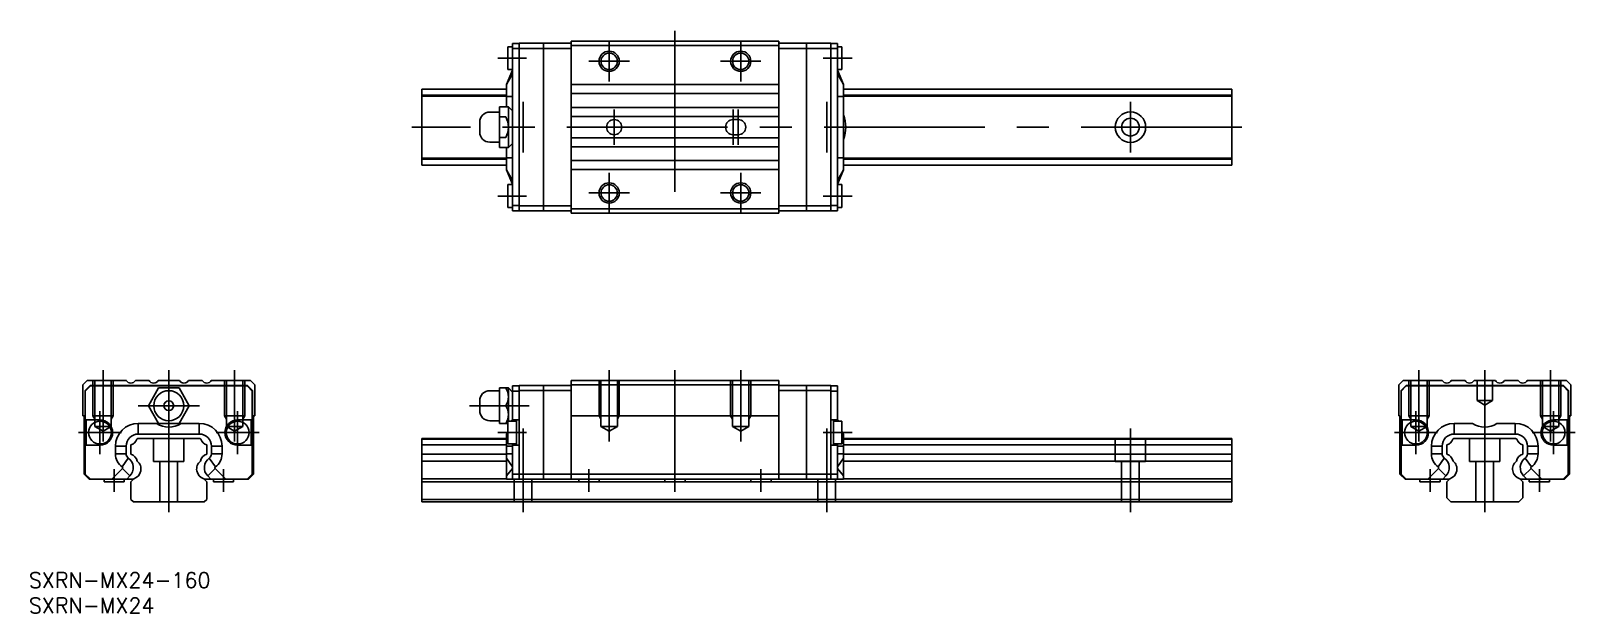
# Model space of a CAD drawing. Extents: x -27 to 278, y -22 to 93.
import ezdxf

# ---------------------------------------------------------------- set-up
doc = ezdxf.new("R2010")
doc.units = 0
doc.linetypes.add('CENTER', pattern=[50.8, 31.75, -6.35, 6.35, -6.35])
doc.linetypes.add('DASHED', pattern=[19.05, 12.7, -6.35])
doc.layers.get('0').update_dxf_attribs({"linetype": 'CONTINUOUS'})
doc.layers.add('CENTER', color=1, linetype='CENTER')
doc.styles.get("Standard").update_dxf_attribs({"font": 'txt.shx', "height": 3, "bigfont": 'bigfont.shx'})

msp = doc.modelspace()

# ---------------------------------------------------------------- linework, layer by layer
at = {"color": 7, "linetype": 'CONTINUOUS'}
for p, q in [((67, 89.85), (67.9, 89.85)), ((67, 85.35), (67, 89.85)), ((67.9, 90.5), (67.9, 57.5)), ((67.9, 90.5), (69.2, 90.5)), ((67.9, 89.5), (69.2, 89.5)), ((69.2, 57.45), (69.2, 90.55)), ((69.2, 90.55), (79.5, 90.55)), ((69.2, 89.55), (79.5, 89.55)), ((74, 57.45), (74, 90.55)), ((79.5, 91), (79.5, 57)), ((79.5, 91), (120.5, 91)), ((79.5, 90.15), (120.5, 90.15)), ((120.5, 57), (120.5, 91)), ((130.8, 90.55), (120.5, 90.55)), ((130.8, 89.55), (120.5, 89.55)), ((126, 57.45), (126, 90.55)), ((130.8, 57.45), (130.8, 90.55)), ((132.1, 90.5), (130.8, 90.5)), ((132.1, 89.5), (130.8, 89.5)), ((132.1, 90.5), (132.1, 57.5)), ((133, 89.85), (132.1, 89.85)), ((133, 85.35), (133, 89.85)), ((66.7, 82.43), (67.9, 85.28)), ((66.7, 82.43), (67.9, 84.53)), ((66.7, 82.43), (66.7, 78.04)), ((67, 85.35), (67.9, 85.35)), ((79.5, 82.39), (120.5, 82.39)), ((133, 85.35), (132.1, 85.35)), ((133.3, 82.43), (132.1, 85.28)), ((133.3, 82.43), (132.1, 84.53)), ((133.3, 82.43), (133.3, 65.57)), ((50, 66.5), (50, 81.5)), ((50, 81.5), (66.7, 81.5)), ((50, 80.32), (66.7, 80.32)), ((50, 80.1), (66.7, 80.1)), ((66.7, 80.03), (67.9, 80.03)), ((79.5, 80.61), (120.5, 80.61)), ((133.3, 80.03), (132.1, 80.03)), ((133.3, 81.5), (210, 81.5)), ((133.3, 80.32), (210, 80.32)), ((133.3, 80.1), (210, 80.1)), ((210, 66.5), (210, 81.5)), ((63.42, 76.97), (65.35, 76.97)), ((65.35, 78.04), (65.35, 69.96)), ((65.35, 78.04), (67.1, 78.04)), ((67.1, 78.04), (67.9, 77.24)), ((67.1, 78.04), (67.1, 69.96)), ((79.5, 77.89), (120.5, 77.89)), ((61.42, 74.97), (61.42, 73.03)), ((65.35, 76.02), (66.56, 76.02)), ((79.5, 76.11), (120.5, 76.11)), ((111.5, 75.5), (112.5, 75.5)), ((63.42, 71.03), (65.35, 71.03)), ((65.35, 71.98), (66.56, 71.98)), ((67.1, 69.96), (67.9, 70.76)), ((79.5, 71.89), (120.5, 71.89)), ((111.5, 72.5), (112.5, 72.5)), ((50, 67.9), (66.7, 67.9)), ((50, 67.68), (66.7, 67.68)), ((65.35, 69.96), (67.1, 69.96)), ((66.7, 69.96), (66.7, 65.57)), ((66.7, 67.97), (67.9, 67.97)), ((79.5, 70.11), (120.5, 70.11)), ((79.5, 67.39), (120.5, 67.39)), ((133.3, 67.97), (132.1, 67.97)), ((133.3, 67.9), (210, 67.9)), ((133.3, 67.68), (210, 67.68)), ((50, 66.5), (66.7, 66.5)), ((66.7, 65.57), (67.9, 62.72)), ((66.7, 65.57), (67.9, 63.47)), ((79.5, 65.61), (120.5, 65.61)), ((133.3, 65.57), (132.1, 62.72)), ((133.3, 65.57), (132.1, 63.47)), ((133.3, 66.5), (210, 66.5)), ((67, 62.65), (67.9, 62.65)), ((67, 58.15), (67, 62.65)), ((133, 62.65), (132.1, 62.65)), ((133, 58.15), (133, 62.65)), ((67, 58.15), (67.9, 58.15)), ((67.9, 58.5), (69.2, 58.5)), ((69.2, 58.45), (79.5, 58.45)), ((130.8, 58.45), (120.5, 58.45)), ((132.1, 58.5), (130.8, 58.5)), ((133, 58.15), (132.1, 58.15)), ((67.9, 57.5), (69.2, 57.5)), ((69.2, 57.45), (79.5, 57.45)), ((79.5, 57.85), (120.5, 57.85)), ((79.5, 57), (120.5, 57)), ((130.8, 57.45), (120.5, 57.45)), ((132.1, 57.5), (130.8, 57.5)), ((-17, 23.15), (-16.15, 24)), ((-17, 23.15), (-17, 17)), ((-16.55, 22), (-15.55, 23)), ((-16.55, 5.5), (-16.55, 22)), ((-16.5, 21.9), (-15.5, 22.9)), ((-16.5, 16.2), (-16.5, 21.9)), ((-16.15, 24), (-8.39, 24)), ((-15.55, 23), (15.55, 23)), ((-15.5, 22.9), (15.5, 22.9)), ((-6.61, 24), (-3.89, 24)), ((-2.02, 22.5), (-4.04, 19)), ((-2.11, 24), (2.11, 24)), ((2.02, 22.5), (-2.02, 22.5)), ((4.04, 19), (2.02, 22.5)), ((6.61, 24), (3.89, 24)), ((16.15, 24), (8.39, 24)), ((16.5, 21.9), (15.5, 22.9)), ((16.55, 22), (15.55, 23)), ((17, 23.15), (16.15, 24)), ((16.5, 16.2), (16.5, 21.9)), ((16.55, 5.5), (16.55, 22)), ((17, 23.15), (17, 17)), ((63.42, 21.97), (65.35, 21.97)), ((65.35, 22.5), (65.35, 15.5)), ((65.35, 22.5), (67.1, 22.5)), ((67.1, 22.5), (67.9, 21.7)), ((67.1, 22.5), (67.1, 15.95)), ((67.9, 22.9), (69.2, 22.9)), ((67.9, 22.9), (67.9, 15.95)), ((67.9, 21.9), (69.2, 21.9)), ((69.2, 23), (79.5, 23)), ((69.2, 23), (69.2, 4.5)), ((79.5, 22), (69.2, 22)), ((74, 23), (74, 4.5)), ((79.5, 24), (120.5, 24)), ((79.5, 24), (79.5, 4.5)), ((79.5, 23.15), (120.5, 23.15)), ((120.5, 24), (120.5, 4.5)), ((130.8, 23), (120.5, 23)), ((120.5, 22), (130.8, 22)), ((126, 23), (126, 4.5)), ((130.8, 23), (130.8, 4.5)), ((132.1, 22.9), (130.8, 22.9)), ((132.1, 21.9), (130.8, 21.9)), ((132.1, 22.9), (132.1, 15.95)), ((243, 23.15), (243.85, 24)), ((243, 23.15), (243, 17)), ((243.45, 22), (244.45, 23)), ((243.45, 5.5), (243.45, 22)), ((243.5, 21.9), (244.5, 22.9)), ((243.5, 16.2), (243.5, 21.9)), ((243.85, 24), (251.61, 24)), ((275.55, 23), (244.45, 23)), ((275.5, 22.9), (244.5, 22.9)), ((253.39, 24), (256.11, 24)), ((262.11, 24), (257.89, 24)), ((266.61, 24), (263.89, 24)), ((276.15, 24), (268.39, 24)), ((276.5, 21.9), (275.5, 22.9)), ((276.55, 22), (275.55, 23)), ((277, 23.15), (276.15, 24)), ((276.5, 16.2), (276.5, 21.9)), ((276.55, 5.5), (276.55, 22)), ((277, 23.15), (277, 17)), ((-4.04, 19), (-2.02, 15.5)), ((2.02, 15.5), (4.04, 19)), ((61.42, 19.97), (61.42, 18.03)), ((65.35, 19), (66.56, 19)), ((-16.75, 17), (-17, 17)), ((-16.75, 17), (-16.75, 5.5)), ((-13.6, 16.2), (-16.5, 16.2)), ((-16.3, 11.2), (-16.3, 16.2)), ((-6.03, 15.5), (-2.41, 15.5)), ((-6.03, 15.5), (-6.03, 13.4)), ((-2.02, 15.5), (2.02, 15.5)), ((0, 15.5), (0, 12.5)), ((6.03, 15.5), (2.41, 15.5)), ((6.03, 15.5), (6.03, 13.4)), ((13.6, 16.2), (16.5, 16.2)), ((16.3, 11.2), (16.3, 16.2)), ((16.75, 17), (16.75, 5.5)), ((16.75, 17), (17, 17)), ((63.42, 16.03), (65.35, 16.03)), ((65.35, 15.5), (67, 15.5)), ((68.7, 15.95), (67, 15.95)), ((67, 15.95), (67, 11.45)), ((67.55, 15.95), (67.9, 16.3)), ((67.9, 16.2), (69.2, 16.2)), ((68.7, 16.2), (68.7, 11.2)), ((79.5, 17), (120.5, 17)), ((132.1, 16.2), (130.8, 16.2)), ((131.3, 16.2), (131.3, 11.2)), ((131.3, 15.95), (133, 15.95)), ((132.45, 15.95), (132.1, 16.3)), ((133, 15.95), (133, 11.45)), ((243.25, 17), (243, 17)), ((243.25, 17), (243.25, 5.5)), ((246.4, 16.2), (243.5, 16.2)), ((243.7, 11.2), (243.7, 16.2)), ((253.97, 15.5), (253.97, 13.4)), ((253.97, 15.5), (257.59, 15.5)), ((266.03, 15.5), (262.41, 15.5)), ((266.03, 15.5), (266.03, 13.4)), ((273.6, 16.2), (276.5, 16.2)), ((276.3, 11.2), (276.3, 16.2)), ((276.75, 17), (276.75, 5.5)), ((276.75, 17), (277, 17)), ((-6.1, 12.5), (-6.32, 12.37)), ((-6.1, 12.5), (6.1, 12.5)), ((-6.03, 13.4), (6.03, 13.4)), ((6.1, 12.5), (6.32, 12.37)), ((50, 0), (50, 12.5)), ((50, 12.5), (66.7, 12.5)), ((50, 12.37), (66.7, 12.37)), ((66.7, 13.4), (67, 13.93)), ((66.7, 4.5), (66.7, 13.4)), ((133.3, 13.4), (133, 13.93)), ((133.3, 4.5), (133.3, 13.4)), ((133.3, 12.5), (210, 12.5)), ((133.3, 12.37), (210, 12.37)), ((210, 0), (210, 12.5)), ((253.9, 12.5), (253.68, 12.37)), ((266.1, 12.5), (253.9, 12.5)), ((266.03, 13.4), (253.97, 13.4)), ((266.1, 12.5), (266.32, 12.37)), ((-13.6, 11.2), (-16.5, 11.2)), ((-16.5, 11.2), (-16.5, 5.5)), ((-10.53, 11), (-10.53, 9.47)), ((-10.53, 11), (-8.43, 11)), ((-10.53, 9.47), (-8.43, 9.47)), ((-8.43, 11), (-8.43, 9.47)), ((-7.5, 9.41), (-7.5, 11.29)), ((7.5, 9.41), (7.5, 11.29)), ((8.43, 11), (8.43, 9.47)), ((10.53, 11), (8.43, 11)), ((10.53, 9.47), (8.43, 9.47)), ((10.53, 11), (10.53, 9.47)), ((13.6, 11.2), (16.5, 11.2)), ((16.5, 11.2), (16.5, 5.5)), ((50, 11.29), (66.7, 11.29)), ((50, 9.41), (66.7, 9.41)), ((66.7, 11), (67.9, 11)), ((67.9, 9.47), (66.7, 9.47)), ((68.7, 11.45), (67, 11.45)), ((67.9, 4.5), (67.9, 11.45)), ((67.9, 11.2), (69.2, 11.2)), ((132.1, 11.2), (130.8, 11.2)), ((131.3, 11.45), (133, 11.45)), ((132.1, 4.5), (132.1, 11.45)), ((133.3, 11), (132.1, 11)), ((132.1, 9.47), (133.3, 9.47)), ((133.3, 11.29), (210, 11.29)), ((133.3, 9.41), (210, 9.41)), ((243.5, 11.2), (243.5, 5.5)), ((246.4, 11.2), (243.5, 11.2)), ((249.47, 11), (249.47, 9.47)), ((249.47, 11), (251.57, 11)), ((249.47, 9.47), (251.57, 9.47)), ((251.57, 11), (251.57, 9.47)), ((252.5, 9.41), (252.5, 11.29)), ((267.5, 9.41), (267.5, 11.29)), ((268.43, 11), (268.43, 9.47)), ((270.53, 11), (268.43, 11)), ((270.53, 9.47), (268.43, 9.47)), ((270.53, 11), (270.53, 9.47)), ((273.6, 11.2), (276.5, 11.2)), ((276.5, 11.2), (276.5, 5.5)), ((-11.28, 4.5), (-9.17, 6.62)), ((-9.2, 6.92), (-8, 8.65)), ((-9.17, 6.62), (-7.68, 5.13)), ((9.17, 6.62), (7.68, 5.13)), ((9.2, 6.92), (8, 8.65)), ((11.28, 4.5), (9.17, 6.62)), ((50, 8.07), (66.7, 8.07)), ((67.9, 6.92), (66.7, 8.65)), ((66.7, 5.13), (67.9, 6.62)), ((132.1, 6.92), (133.3, 8.65)), ((133.3, 5.13), (132.1, 6.62)), ((133.3, 8.07), (210, 8.07)), ((248.72, 4.5), (250.83, 6.62)), ((250.8, 6.92), (252, 8.65)), ((250.83, 6.62), (252.32, 5.13)), ((269.17, 6.62), (267.68, 5.13)), ((269.2, 6.92), (268, 8.65)), ((271.28, 4.5), (269.17, 6.62)), ((-15.75, 4.5), (-16.75, 5.5)), ((-15.55, 4.5), (-16.55, 5.5)), ((-15.5, 4.5), (-16.5, 5.5)), ((-7, 4.5), (-15.75, 4.5)), ((-12.8, 4), (-12.8, 4.5)), ((-8.8, 4), (-12.8, 4)), ((-8.8, 4), (-8.8, 4.5)), ((-8.31, 4.5), (-7.68, 5.13)), ((-7.5, 4), (-6.91, 4.59)), ((-7.5, 0.5), (-7.5, 4)), ((7.5, 4), (6.91, 4.59)), ((7, 4.5), (15.75, 4.5)), ((7.5, 0.5), (7.5, 4)), ((8.31, 4.5), (7.68, 5.13)), ((8.8, 4), (8.8, 4.5)), ((8.8, 4), (12.8, 4)), ((12.8, 4), (12.8, 4.5)), ((15.5, 4.5), (16.5, 5.5)), ((15.55, 4.5), (16.55, 5.5)), ((15.75, 4.5), (16.75, 5.5)), ((50, 4.59), (66.7, 4.59)), ((50, 4), (210, 4)), ((66.7, 4.5), (133.3, 4.5)), ((67.9, 5.5), (132.1, 5.5)), ((81, 4), (81, 4.5)), ((85, 4), (85, 4.5)), ((98, 4), (98, 4.5)), ((102, 4), (102, 4.5)), ((115, 4), (115, 4.5)), ((119, 4), (119, 4.5)), ((133.3, 4.59), (210, 4.59)), ((244.25, 4.5), (243.25, 5.5)), ((244.45, 4.5), (243.45, 5.5)), ((244.5, 4.5), (243.5, 5.5)), ((253, 4.5), (244.25, 4.5)), ((247.2, 4), (247.2, 4.5)), ((251.2, 4), (247.2, 4)), ((251.2, 4), (251.2, 4.5)), ((251.69, 4.5), (252.32, 5.13)), ((252.5, 4), (253.09, 4.59)), ((252.5, 0.8), (252.5, 4)), ((267.5, 4), (266.91, 4.59)), ((267, 4.5), (275.75, 4.5)), ((267.5, 0.8), (267.5, 4)), ((268.31, 4.5), (267.68, 5.13)), ((268.8, 4), (268.8, 4.5)), ((268.8, 4), (272.8, 4)), ((272.8, 4), (272.8, 4.5)), ((275.5, 4.5), (276.5, 5.5)), ((275.55, 4.5), (276.55, 5.5)), ((275.75, 4.5), (276.75, 5.5)), ((-7, 0), (-7.5, 0.5)), ((-7, 0), (7, 0)), ((7.5, 0.5), (7, 0)), ((50, 0.5), (210, 0.5)), ((50, 0), (210, 0)), ((253.3, 0), (252.5, 0.8)), ((266.7, 0), (253.3, 0)), ((266.7, 0), (267.5, 0.8))]:
    msp.add_line(p, q, dxfattribs=at)
at = {"color": 3, "linetype": 'DASHED'}
for p, q in [((-15, 24), (-15, 17)), ((-14.62, 24), (-14.62, 14.9)), ((-11.38, 24), (-11.38, 14.9)), ((-11, 24), (-11, 17)), ((11, 24), (11, 17)), ((11.38, 24), (11.38, 14.9)), ((14.62, 24), (14.62, 14.9)), ((15, 24), (15, 17)), ((85, 24), (85, 17)), ((85.38, 24), (85.38, 14.9)), ((88.62, 24), (88.62, 14.9)), ((89, 24), (89, 17)), ((111, 24), (111, 17)), ((111.38, 24), (111.38, 14.9)), ((114.62, 24), (114.62, 14.9)), ((115, 24), (115, 17)), ((245, 24), (245, 17)), ((245.38, 24), (245.38, 14.9)), ((248.62, 24), (248.62, 14.9)), ((249, 24), (249, 17)), ((258.5, 20), (258.5, 24)), ((261.5, 20), (261.5, 24)), ((271, 24), (271, 17)), ((271.38, 24), (271.38, 14.9)), ((274.62, 24), (274.62, 14.9)), ((275, 24), (275, 17)), ((261.5, 20), (258.5, 20)), ((258.5, 20), (260, 19.13)), ((261.5, 20), (260, 19.13)), ((-15, 17), (-14.62, 16.34)), ((-15, 17), (-11, 17)), ((-11, 17), (-11.38, 16.34)), ((11, 17), (11.38, 16.34)), ((11, 17), (15, 17)), ((15, 17), (14.62, 16.34)), ((85, 17), (85.38, 16.34)), ((89, 17), (88.62, 16.34)), ((111, 17), (111.38, 16.34)), ((115, 17), (114.62, 16.34)), ((245, 17), (245.38, 16.34)), ((249, 17), (245, 17)), ((249, 17), (248.62, 16.34)), ((271, 17), (271.38, 16.34)), ((275, 17), (271, 17)), ((275, 17), (274.62, 16.34)), ((-14.62, 14.9), (-13, 13.96)), ((-14.62, 14.9), (-11.38, 14.9)), ((-11.38, 14.9), (-13, 13.96)), ((-3, 8), (-3, 12.5)), ((3, 8), (3, 12.5)), ((11.38, 14.9), (13, 13.96)), ((11.38, 14.9), (14.62, 14.9)), ((14.62, 14.9), (13, 13.96)), ((85.38, 14.9), (88.62, 14.9)), ((85.38, 14.9), (87, 13.96)), ((88.62, 14.9), (87, 13.96)), ((111.38, 14.9), (114.62, 14.9)), ((111.38, 14.9), (113, 13.96)), ((114.62, 14.9), (113, 13.96)), ((187, 8), (187, 12.5)), ((193, 8), (193, 12.5)), ((245.38, 14.9), (247, 13.96)), ((248.62, 14.9), (245.38, 14.9)), ((248.62, 14.9), (247, 13.96)), ((257, 8), (257, 12.5)), ((263, 8), (263, 12.5)), ((271.38, 14.9), (273, 13.96)), ((274.62, 14.9), (271.38, 14.9)), ((274.62, 14.9), (273, 13.96)), ((-3, 8), (3, 8)), ((-1.75, 0), (-1.75, 8)), ((1.75, 0), (1.75, 8)), ((187, 8), (193, 8)), ((188.25, 0), (188.25, 8)), ((191.75, 0), (191.75, 8)), ((263, 8), (257, 8)), ((258.25, 0), (258.25, 8)), ((261.75, 0), (261.75, 8)), ((68.25, 0), (68.25, 4.5)), ((71.75, 0), (71.75, 4.5)), ((128.25, 0), (128.25, 4.5)), ((131.75, 0), (131.75, 4.5))]:
    msp.add_line(p, q, dxfattribs=at)
at = {"color": 3, "linetype": 'CONTINUOUS'}
for centre in [(87, 87), (113, 87), (87, 61), (113, 61)]:
    msp.add_circle(centre, 2, dxfattribs=at)
at = {"color": 7, "linetype": 'CONTINUOUS'}
for centre, radius in [((87, 87), 1.62), ((113, 87), 1.62), ((190, 74), 3), ((88, 74), 1.5), ((190, 74), 1.75), ((87, 61), 1.62), ((113, 61), 1.62), ((0, 19), 2.97), ((0, 19), 0.97), ((-13.6, 13.7), 2.25), ((13.6, 13.7), 2.25), ((246.4, 13.7), 2.25), ((273.6, 13.7), 2.25)]:
    msp.add_circle(centre, radius, dxfattribs=at)
for centre, radius, start, end in [((63.42, 74.97), 2, 90, 180), ((127.07, 74), 6.68, 338.8547, 21.1453), ((63.06, 74), 4.04, 330.0138, 29.9862), ((111.5, 74), 1.5, 90, 270), ((112.5, 74), 1.5, 270, 90), ((63.42, 73.03), 2, 180, 270), ((-7.5, 24.45), 1, 206.7437, 333.2563), ((-3, 24.45), 1, 206.7437, 333.2563), ((3, 24.45), 1, 206.7437, 333.2563), ((7.5, 24.45), 1, 206.7437, 333.2563), ((63.42, 19.97), 2, 90, 180), ((64, 20.75), 3.1, 325.6313, 34.3687), ((252.5, 24.45), 1, 206.7437, 333.2563), ((257, 24.45), 1, 206.7437, 333.2563), ((263, 24.45), 1, 206.7437, 333.2563), ((267.5, 24.45), 1, 206.7437, 333.2563), ((64, 17.25), 3.1, 325.6313, 34.3687), ((-13.6, 13.7), 2.5, 270, 90), ((-6.03, 11), 4.5, 90, 180), ((0, 19), 4.25, 235.4397, 304.5603), ((6.03, 11), 4.5, 0, 90), ((13.6, 13.7), 2.5, 90, 270), ((63.42, 18.03), 2, 180, 270), ((246.4, 13.7), 2.5, 270, 90), ((253.97, 11), 4.5, 90, 180), ((260, 19), 4.25, 235.4397, 304.5603), ((266.03, 11), 4.5, 0, 90), ((273.6, 13.7), 2.5, 90, 270), ((-6.03, 11), 2.4, 90, 180), ((-7.93, 12.93), 1.7, 284.6516, 340.7742), ((6.03, 11), 2.4, 0, 90), ((7.93, 12.93), 1.7, 199.2258, 255.3484), ((253.97, 11), 2.4, 90, 180), ((252.07, 12.93), 1.7, 284.6516, 340.7742), ((266.03, 11), 2.4, 0, 90), ((267.93, 12.93), 1.7, 199.2258, 255.3484), ((-7.43, 9.47), 3.1, 180, 235.2732), ((-7.43, 9.47), 1, 180, 235.2732), ((-7.93, 7.77), 1.7, 10.0277, 75.3484), ((7.93, 7.77), 1.7, 104.6516, 169.9723), ((7.43, 9.47), 1, 304.7268, 0), ((7.43, 9.47), 3.1, 304.7268, 0), ((252.57, 9.47), 3.1, 180, 235.2732), ((252.57, 9.47), 1, 180, 235.2732), ((252.07, 7.77), 1.7, 10.0277, 75.3484), ((267.93, 7.77), 1.7, 104.6516, 169.9723), ((267.43, 9.47), 1, 304.7268, 0), ((267.43, 9.47), 3.1, 304.7268, 0), ((-9.31, 6.76), 0.2, 315, 55.2732), ((-9.31, 6.76), 2.3, 315, 55.2732), ((-7.5, 6.5), 2, 287.1144, 51.5366), ((7.5, 6.5), 2, 128.4634, 252.8856), ((9.31, 6.76), 2.3, 124.7268, 225), ((9.31, 6.76), 0.2, 124.7268, 225), ((250.69, 6.76), 0.2, 315, 55.2732), ((250.69, 6.76), 2.3, 315, 55.2732), ((252.5, 6.5), 2, 287.1144, 51.5366), ((267.5, 6.5), 2, 128.4634, 252.8856), ((269.31, 6.76), 2.3, 124.7268, 225), ((269.31, 6.76), 0.2, 124.7268, 225)]:
    msp.add_arc(centre, radius, start, end, dxfattribs=at)
at = {"layer": 'CENTER', "color": 1, "linetype": 'CENTER'}
for p, q in [((100, 93), (100, 55)), ((87, 91), (87, 83)), ((113, 91), (113, 83)), ((70.7, 87.6), (65, 87.6)), ((83, 87), (91, 87)), ((109, 87), (117, 87)), ((129.3, 87.6), (135, 87.6)), ((70, 79), (70, 69)), ((88, 70.5), (88, 77.5)), ((111.5, 70.5), (111.5, 77.5)), ((112.5, 70.5), (112.5, 77.5)), ((130, 79), (130, 69)), ((190, 79), (190, 69)), ((212, 74), (48, 74)), ((87, 65), (87, 57)), ((113, 65), (113, 57)), ((70.7, 60.4), (65, 60.4)), ((83, 61), (91, 61)), ((109, 61), (117, 61)), ((135, 60.4), (129.3, 60.4)), ((-13, 26), (-13, 11.96)), ((0, -2), (0, 26)), ((13, 26), (13, 11.96)), ((87, 26), (87, 11.96)), ((100, 26), (100, 2)), ((113, 26), (113, 11.96)), ((247, 26), (247, 11.96)), ((260, -2), (260, 26)), ((273, 26), (273, 11.96)), ((-6.04, 19), (6.04, 19)), ((59.42, 19), (71.2, 19)), ((-13.6, 9.45), (-13.6, 17.95)), ((13.6, 9.45), (13.6, 17.95)), ((246.4, 9.45), (246.4, 17.95)), ((273.6, 9.45), (273.6, 17.95)), ((-9.35, 13.7), (-17.85, 13.7)), ((17.85, 13.7), (9.35, 13.7)), ((70.7, 13.7), (65, 13.7)), ((70, -2), (70, 14.5)), ((135, 13.7), (129.3, 13.7)), ((130, 14.5), (130, -2)), ((190, -2), (190, 14.5)), ((242.15, 13.7), (250.65, 13.7)), ((269.35, 13.7), (277.85, 13.7)), ((-10.8, 6.5), (-10.8, 2)), ((10.8, 2), (10.8, 6.5)), ((83, 6.5), (83, 2)), ((117, 6.5), (117, 2)), ((249.2, 2), (249.2, 6.5)), ((270.8, 2), (270.8, 6.5))]:
    msp.add_line(p, q, dxfattribs=at)

# ---------------------------------------------------------------- texts
at = {"color": 7, "linetype": 'CONTINUOUS'}
for s, p in [('SXRN-MX24-160', (-27.64, -16.94)), ('SXRN-MX24', (-27.64, -21.94))]:
    msp.add_text(s, height=3, dxfattribs=at).set_placement(p)

doc.saveas('drawing.dxf')
